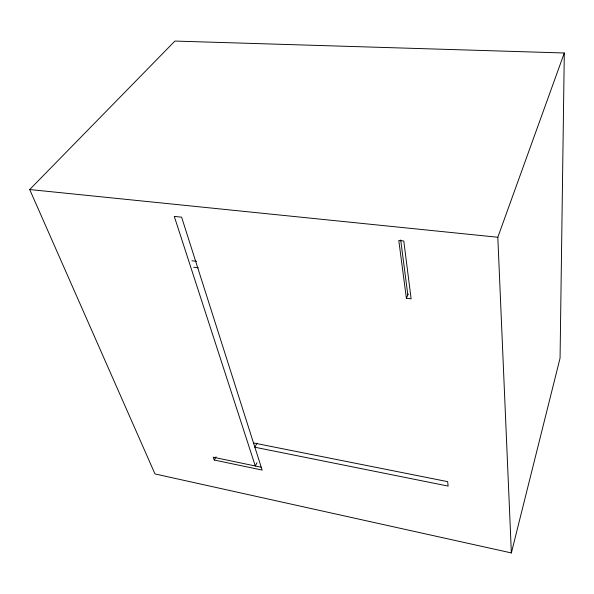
<?xml version="1.0" encoding="UTF-8"?>
<svg xmlns="http://www.w3.org/2000/svg" width="594" height="594" viewBox="0 0 594 594"><rect width="100%" height="100%" fill="white"/><g stroke="black" fill="none" stroke-linecap="round" stroke-linejoin="round"><path stroke-width="0.89" d="M564.3 52.992L560.06 358.152L511.367 552.932L154.989 473.938L29.7 189.538L174.903 41.068L564.3 52.992L497.817 237.258L511.367 552.932M406.378 298.225L398.789 240.466L403.786 241.001L411.13 298.841L406.378 298.225L408.219 294.03M256.987 462.711L255.309 465.993L174.28 216.387L181.615 217.174L262.147 470.084L214.271 460.031L213.239 457.209L261.241 467.233M256.987 443.169L254.871 447.23L448.136 486.085L447.638 481.637L253.504 442.946M214.271 460.031L216.053 456.808M29.7 189.538L497.817 237.258M191.929 260.729L196.525 261.308M193.726 267.218L198.322 267.805M400.698 239.976L407.796 294.698"/></g></svg>
